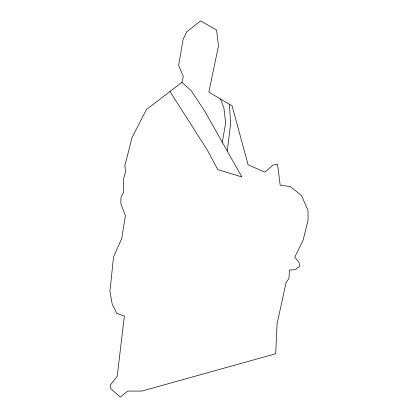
<?xml version="1.0" encoding="UTF-8"?>
<svg xmlns="http://www.w3.org/2000/svg" width="418" height="418" viewBox="0 0 418 418"><rect width="100%" height="100%" fill="white"/><g stroke="black" fill="none" stroke-linecap="round" stroke-linejoin="round"><path stroke-width="0.63" d="M227.272 151.091L230.652 123.571L229.398 104.239M222.313 142.303L225.642 122.918L223.86 107.677L220.474 98.972M181.867 82.346L183.303 76.572L178.653 65.459L183.115 39.287L186.731 31.878L200.556 20.9L216.587 30.059L218.462 45.97L208.854 92.122L232.089 105.827L248.099 164.802L264.86 172.143L273.137 165.026L277.547 164.279L280.175 185.174L290.447 186.632L301.493 195.525L308.045 210.562L308.035 220.145L303.17 240.026L294.805 257.028L299.131 262.703L299.554 266.276L295.374 269.626L289.439 270.059L288.948 278.425L286.09 282.526L277.05 323.976L275.702 353.748L142.005 391.034L127.683 391.107L120.259 397.1L110.702 388.635L110.477 384.853L117.228 376.242L124.334 316.107L116.904 313.369L112.181 304.132L109.955 291.278L113.492 257.127L121.742 238.406L125.405 215.698L120.859 203.759L120.974 197.369L123.592 192.317L123.383 179.395L125.86 170.863L124.783 166.03L132.041 137.574L146.436 109.526L181.867 82.346L191.204 90.643L204.501 110.76L241.855 176.924L217.794 169.624L207.171 149.801L169.959 91.479"/></g></svg>
